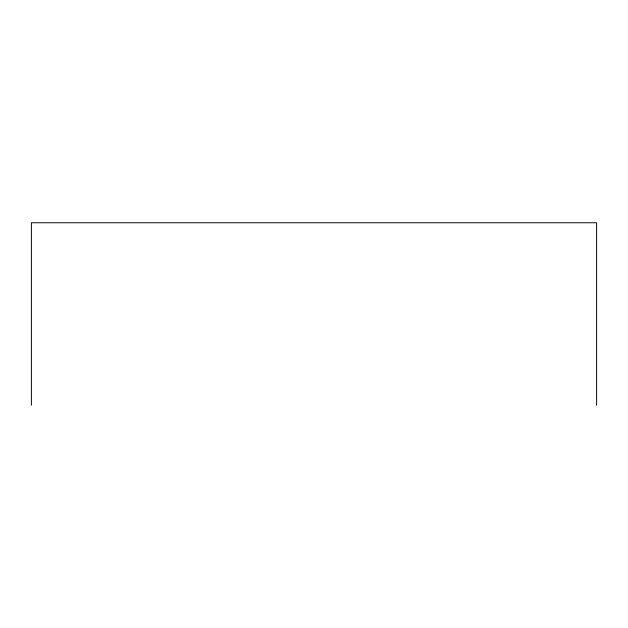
<?xml version="1.0" encoding="UTF-8"?>
<svg xmlns="http://www.w3.org/2000/svg" width="628" height="628" viewBox="0 0 628 628"><rect width="100%" height="100%" fill="white"/><g stroke="black" fill="none" stroke-linecap="round" stroke-linejoin="round"><path stroke-width="0.94" d="M596.6 405.248L596.6 222.752L31.4 222.752L31.4 405.248"/></g></svg>
